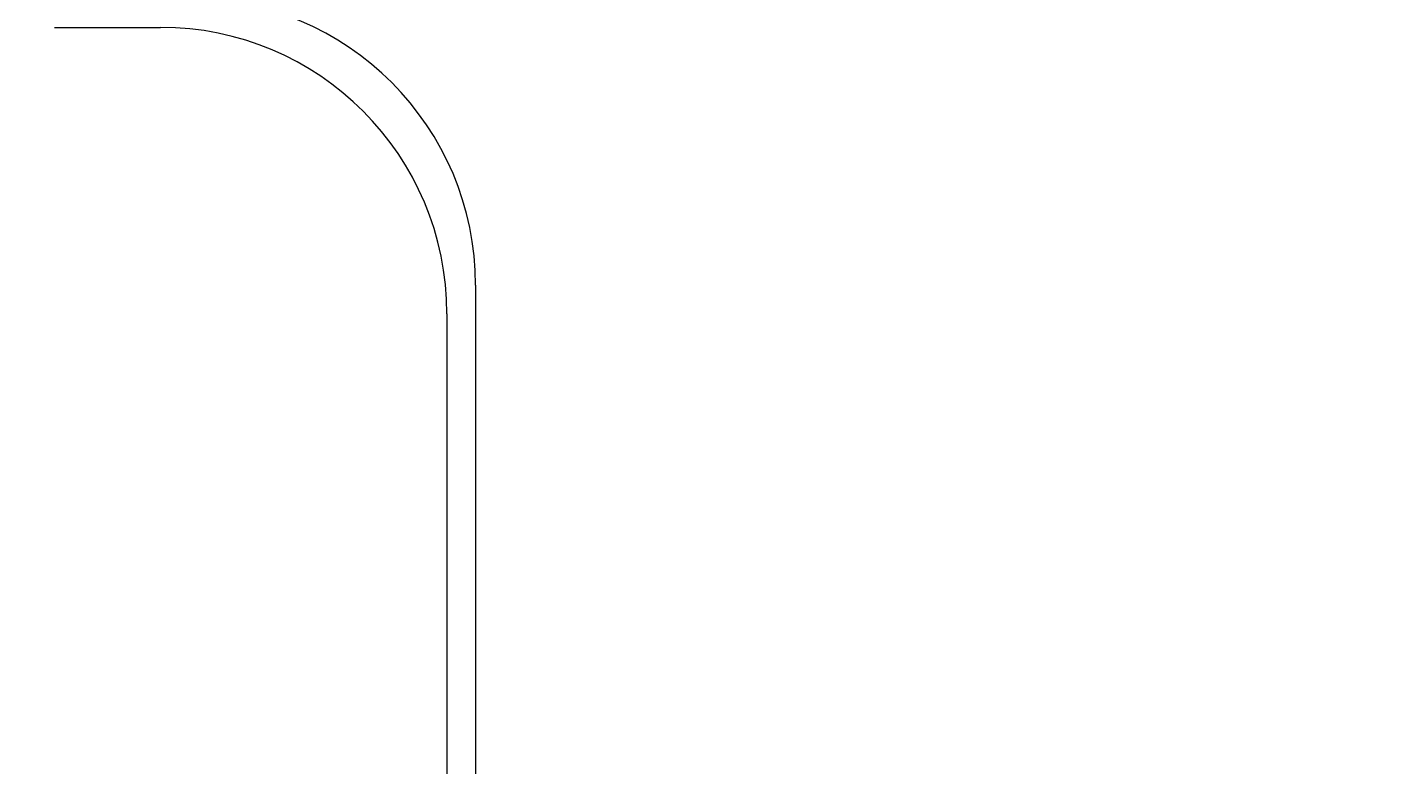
# Model space of a CAD drawing. Extents: x 1225654 to 1325654, y 924838 to 1022543.
# Drawn here: x 1307231 to 1312008, y 962904 to 965485 of the extents above; entities that cross this region are included whole.
import ezdxf

# ---------------------------------------------------------------- set-up
doc = ezdxf.new("R2010")
doc.units = 13

msp = doc.modelspace()

# ---------------------------------------------------------------- linework, layer by layer
for p, q in [((1307325.7, 965485), (1307696.7, 965485)), ((1308796.7, 964585), (1308796.7, 964193)), ((1308696.7, 964485), (1308696.7, 964193)), ((1308696.7, 964193), (1308696.7, 958360.7)), ((1308796.7, 964193), (1308796.7, 958260.7))]:
    msp.add_line(p, q)
msp.add_lwpolyline([(1260678.3, 924838.4), (1290630.1, 924838.4, 6.524121)], format="xyb", close=True)
msp.add_lwpolyline([(1260678.3, 924838.4), (1290630.1, 924838.4, 6.524121)], format="xyb", close=True)
for centre in [(1307796.7, 964585), (1307696.7, 964485)]:
    msp.add_arc(centre, 1000, 0, 90)

doc.saveas('drawing.dxf')
